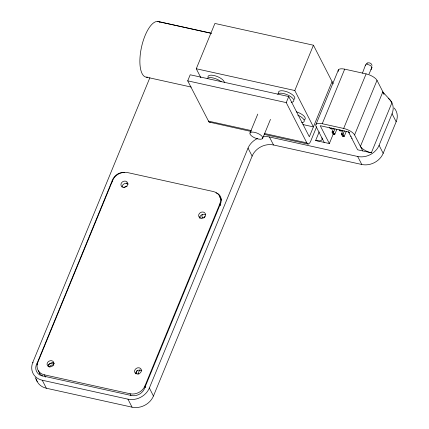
<?xml version="1.0" encoding="UTF-8"?>
<svg xmlns="http://www.w3.org/2000/svg" width="429" height="429" viewBox="0 0 429 429"><rect width="100%" height="100%" fill="white"/><g stroke="black" fill="none" stroke-linecap="round" stroke-linejoin="round"><path stroke-width="0.64" d="M39.43 374.002L39.661 372.887M362.425 73.209L365.551 64.897M124.453 172.635C118.962 171.836 113.878 175.697 112.157 180.781L36.958 363.62C33.709 368.94 37.302 375.734 43.506 376.099L130.041 395.216C136.175 397.157 142.996 393.624 144.905 387.467L220.109 204.628C222.512 200.37 221.192 194.16 216.007 192.862M33.092 362.778L32.835 362.28L149.882 77.697M251.217 131.499L208.993 122.045L187.714 80.845L190.208 74.78L288.738 96.546L309.33 136.792L332.041 81.58M200.852 77.697L196.273 68.758L214.908 23.45L313.438 45.217L333.215 83.864M44.364 374.833L130.057 393.763A11.84 9.953 -27.1 0 0 144.905 386.025L219.793 203.979A11.84 9.953 -27.1 0 0 213.24 191.516L127.552 172.576A11.84 9.953 -27.1 0 0 112.704 180.319L37.816 362.366A11.84 9.953 -27.1 0 0 44.369 374.828L45.533 377.123M249.978 133.033L257.765 114.103M32.835 362.28A17.063 14.339 -27.1 0 0 42.262 380.239L127.955 399.168A17.063 14.339 -27.1 0 0 149.356 388.02L248.032 148.112A17.063 14.339 -27.1 0 1 257.84 138.315M36.165 378.802A17.063 14.339 -27.1 0 0 46.359 388.24L132.052 407.175A17.063 14.339 -27.1 0 0 153.448 396.026L252.123 156.113A17.063 14.339 -27.1 0 1 273.52 144.981L361.781 164.479A17.063 14.339 -27.1 0 0 383.183 153.33L396.165 121.761A17.063 14.339 -27.1 0 0 394.197 108.038M262.693 138.283A6.875 2.654 22.4 0 0 254.054 132.229A6.875 2.654 22.4 0 0 252.257 136.465A6.875 2.654 22.4 0 0 262.693 138.283L270.479 119.353M316.64 126.727L311.089 140.224C310.698 141.913 308.306 145.973 306.837 142.862L286.24 102.611L288.738 96.546M302.971 124.576L313.411 126.882L294.803 90.524L313.438 45.217M316.012 124.346L338.454 69.782M324.211 142.407L316.017 126.399A9.486 3.663 22.4 0 1 322.243 123.718L344.685 69.16L366.103 73.89A9.486 3.663 22.4 0 1 377.011 80.357L383.993 93.994M333.135 134.336L329.349 143.543L315.642 140.514L319.171 131.934M336.894 129.204L334.893 134.057A0.713 0.268 -77.5 0 1 334.47 134.32L332.974 133.993L332.153 132.389A0.713 0.268 -77.5 0 1 332.228 131.44L333.472 128.405M334.47 134.32L333.649 132.722A0.713 0.268 -77.5 0 1 333.724 131.773L334.974 128.738M322.243 123.718L343.661 128.448L366.103 73.89M346.316 131.285L344.321 136.138A0.713 0.268 -77.5 0 1 343.897 136.406L342.396 136.073L341.575 134.47A0.713 0.268 -77.5 0 1 341.65 133.521L342.9 130.486M343.897 136.406L343.077 134.803A0.713 0.268 -77.5 0 1 343.152 133.853L344.396 130.818M362.762 150.922L354.574 134.915L377.011 80.357M382.781 91.994L360.424 146.353A9.486 3.663 22.4 0 0 371.332 152.815L391.929 102.74L389.773 99.555L382.781 91.994L383.95 94.278M263.331 136.744A17.063 14.339 -27.1 0 1 269.423 136.974L357.684 156.478A17.063 14.339 -27.1 0 0 379.086 145.329L392.068 113.755A17.063 14.339 -27.1 0 0 388.245 98.327M370.962 69.745L371.911 67.519L369.026 74.024M366.371 63.706C368.141 61.878 371.594 62.902 372.072 65.406M367.331 63.063L366.956 63.261M210.248 122.152L209.733 122.335M158.784 21.691L211.572 33.344M157.733 21.45L210.971 33.21M196.273 68.758L294.803 90.524M187.714 80.845L286.24 102.611M146.445 77.172L191.221 87.066M331.209 128.475L332.148 128.684A0.713 0.268 -77.5 0 1 331.719 128.947L330.223 128.614L329.676 127.547M340.916 130.62L341.57 130.765A0.713 0.268 -77.5 0 1 341.146 131.027L339.645 130.7L339.098 129.633M348.525 131.714L349.447 132.861M332.228 131.44L333.724 131.773M341.65 133.521L343.152 133.853M332.153 132.389L333.649 132.722M341.575 134.47L343.077 134.803M351.094 136.572L351.002 136.556A0.713 0.268 -77.5 0 1 350.943 136.202M333.585 133.768L333.397 133.725A0.713 0.268 -77.5 0 1 332.974 133.993M334.336 133.934L334.893 134.057M343.382 135.934L342.819 135.811A0.713 0.268 -77.5 0 1 342.396 136.073M343.758 136.014L344.321 136.138M371.332 152.815L357.625 149.791L348.493 131.95L320.222 125.708L329.349 143.543M208.312 121.096L251.373 130.609M264.425 133.494L306.837 142.862M264.178 134.363L308.258 144.101M392.068 113.755L396.165 121.761M379.086 145.329L383.183 153.33M357.684 156.478L361.781 164.479M340.599 129.96L341.146 131.027M331.172 127.88L331.719 128.947M269.423 136.974L273.52 144.981M248.032 148.112L252.123 156.113M219.793 203.979L220.667 205.689M112.157 180.781L112.741 181.923M149.356 388.02L153.448 396.026M144.916 386.025L145.79 387.741M130.057 393.763L130.936 395.479M127.955 399.168L132.052 407.175M36.958 363.62L37.543 364.763M42.262 380.239L46.359 388.24M35.162 377.568L37.21 381.574M42.551 375.954A11.84 9.953 -27.1 0 1 38.503 370.699M219.675 196.847A11.84 9.953 -27.1 0 1 221.444 200.214M48.22 366.446A3.555 2.992 -27.1 0 1 50.504 363.299A3.555 2.992 -27.1 0 1 54.295 363.722M135.73 373.847A3.555 2.992 -27.1 0 1 137.838 370.468A3.555 2.992 -27.1 0 1 141.795 370.817M199.796 218.088A3.555 2.992 -27.1 0 1 201.748 214.79A3.555 2.992 -27.1 0 1 205.625 214.859M122.088 187.189A3.555 2.992 -27.1 0 1 124.195 183.81A3.555 2.992 -27.1 0 1 128.153 184.159M330.625 128.405A0.713 0.268 -77.5 0 1 330.223 128.614M340.047 130.486A0.713 0.268 -77.5 0 1 339.645 130.7M349.329 132.792A0.713 0.268 -77.5 0 1 349.072 132.781M365.712 65.675A3.437 1.33 22.4 0 1 369.154 64.945A3.437 1.33 22.4 0 1 371.348 67.927M147.576 77.134A28.453 10.805 -77.5 0 1 141.554 46.927A28.453 10.805 -77.5 0 1 159.754 22.201M207.995 77.258A8.773 3.389 22.4 0 1 215.889 76.03A8.773 3.389 22.4 0 1 224.399 82.593M207.153 78.673A8.773 3.389 22.4 0 1 213.02 77.944A8.773 3.389 22.4 0 1 221.23 81.783M296.38 111.824A8.773 3.389 22.4 0 1 303.995 116.082A8.773 3.389 22.4 0 1 304.204 119.895M297.785 115.138A8.773 3.389 22.4 0 1 303.995 119.847A8.773 3.389 22.4 0 1 301.635 122.656M278.566 93.19A8.773 3.389 22.4 0 1 287.628 92.053A8.773 3.389 22.4 0 1 294.171 99.34M277.622 94.241A8.773 3.389 22.4 0 1 289.725 95.989A8.773 3.389 22.4 0 1 291.216 102.306M204.145 217.825A3.791 3.191 -27.1 0 1 205.212 216.586M136.277 373.772A6.167 5.18 -27.1 0 1 137.226 370.243M138.84 374.249A3.791 3.191 -27.1 0 1 140.138 370.098M321.868 137.832A9.486 3.663 22.4 0 1 315.642 140.514M343.661 128.448A9.486 3.663 22.4 0 1 354.574 134.915M338.283 71.434A9.486 3.663 22.4 0 1 344.685 69.16M48.118 365.074A6.167 5.18 -27.1 0 1 53.663 362.859M49.169 367.106A3.791 3.191 -27.1 0 1 53.84 365.031M126.389 182.974A3.791 3.191 -27.1 0 1 127.981 183.934M124.029 187.704A3.791 3.191 -27.1 0 1 127.097 186.293M200.129 218.307A6.167 5.18 -27.1 0 1 199.683 216.763M203.078 218.222A3.791 3.191 -27.1 0 1 202.391 214.393M352.005 138.197L351.818 138.154A0.713 0.268 -77.5 0 0 351.989 138.235M50.054 366.881A3.555 2.992 -27.1 0 0 53.679 362.178A3.555 2.992 -27.1 0 0 47.758 362.242A3.555 2.992 -27.1 0 0 50.054 366.881M137.553 373.975A3.555 2.992 -27.1 0 0 141.179 369.267A3.555 2.992 -27.1 0 0 135.258 369.331A3.555 2.992 -27.1 0 0 137.553 373.975M201.619 218.216A3.555 2.992 -27.1 0 0 205.239 213.508A3.555 2.992 -27.1 0 0 199.319 213.572A3.555 2.992 -27.1 0 0 201.619 218.216M123.911 187.317A3.555 2.992 -27.1 0 0 127.536 182.609A3.555 2.992 -27.1 0 0 121.616 182.674A3.555 2.992 -27.1 0 0 123.911 187.317"/></g></svg>
